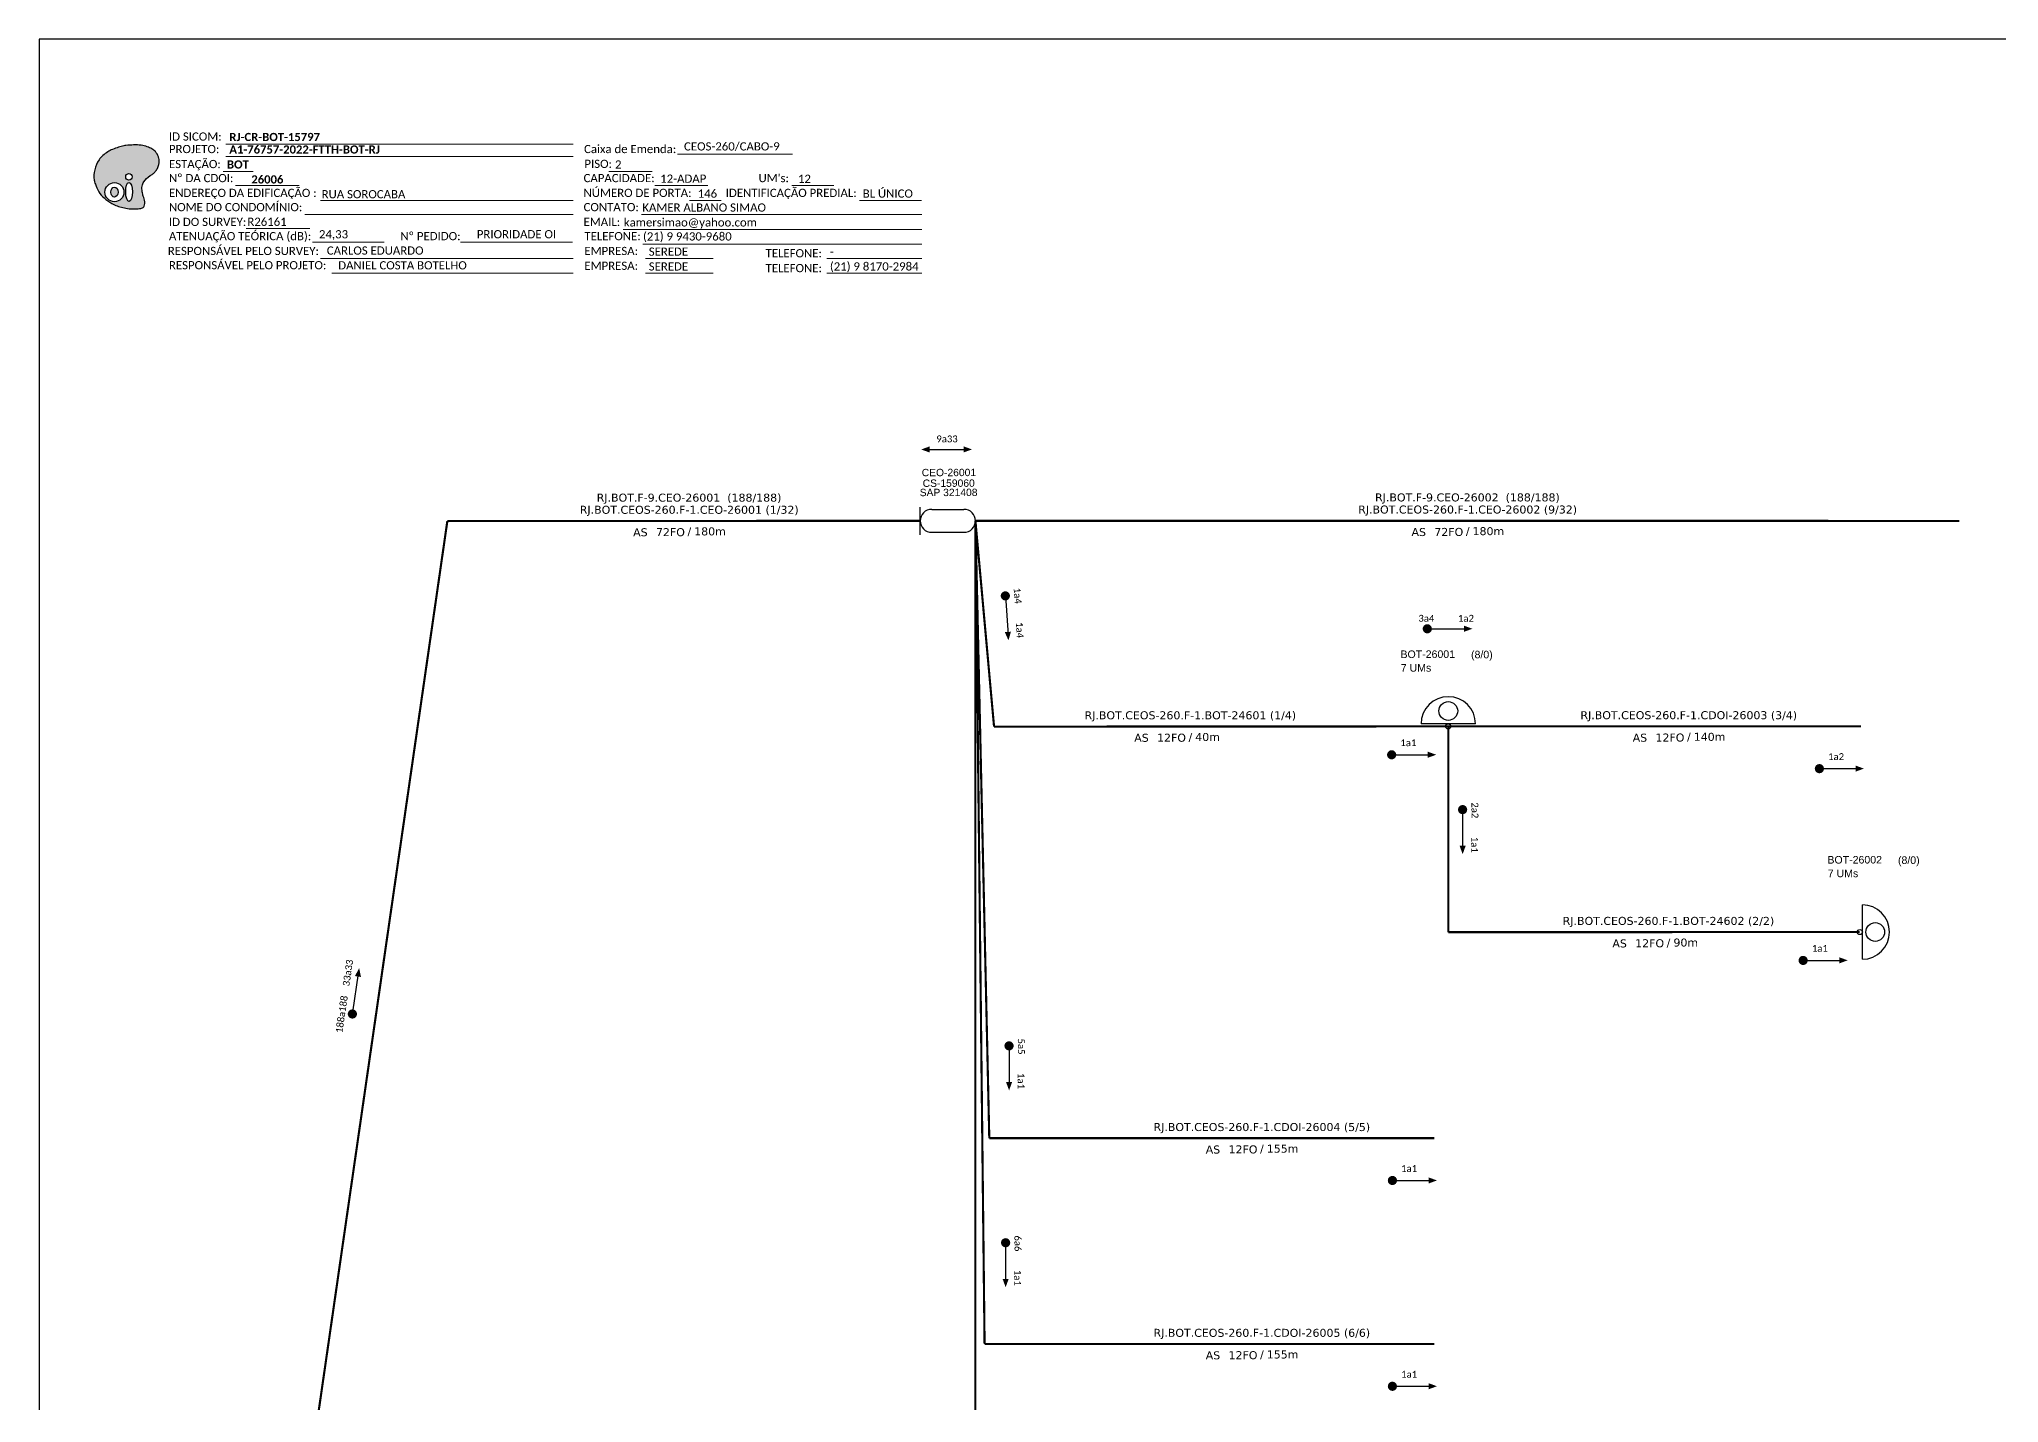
# Model space of a CAD drawing. Header units: metres. Extents: x -3496538 to -3495699, y -806148 to -805554.
# Drawn here: x -3496537.8 to -3496109.4, y -805852.1 to -805553.9 of the extents above; entities that cross this region are included whole.
import ezdxf
from ezdxf.enums import TextEntityAlignment as Align

# ---------------------------------------------------------------- set-up
doc = ezdxf.new("R2010")
doc.units = ezdxf.units.M
doc.header["$LTSCALE"] = 0.5
doc.header["$MEASUREMENT"] = 0
for name, color, linetype, lineweight in [("20.0-LEGENDA DOS CDO'S", 1, 'Continuous', 0), ('20.2-CDO_POSTE', 1, 'Continuous', 5), ('40.1-ETIQUETAS', 1, 'Continuous', 20)]:
    doc.layers.add(name, color=color, linetype=linetype, lineweight=lineweight)
for name, color, linetype in [('20.4-CEOS', 1, 'Continuous'), ('30.4-Selo', 7, 'Continuous'), ('CAP a instalar', 1, 'Continuous'), ('label_cabos', 7, 'Continuous'), ('SETA', 7, 'Continuous'), ('UNIFILAR', 7, 'Continuous')]:
    doc.layers.add(name, color=color, linetype=linetype)
doc.styles.add('ARIAL', font='arial.ttf')
doc.styles.add('siredit', font='verdana.ttf')
doc.styles.get("Standard").update_dxf_attribs({"font": 'arial.ttf'})
doc.styles.add('WMF-Calibri0', font='calibri.ttf')
doc.styles.add('WMF-Calibri1', font='calibrib.ttf')
doc.linetypes.add('FENCELINE1', pattern='A,0.25,-0.1,[133,ltypeshp.shx,S=0.1,R=0,X=-0.1,Y=0],-0.1,1', length=1.45)

# ---------------------------------------------------------------- blocks, each defined once
blk = doc.blocks.new('ETIQUETA_RS5F')
at = {"layer": '40.1-ETIQUETAS', "color": 0, "style": 'siredit'}
blk.add_text('/', height=1.5, dxfattribs=at).set_placement((1.55, -1.95), align=Align.MIDDLE_RIGHT)
for tag, p in [('ETIQUETA_R_PRIMARIA', (1.18, 4.1)), ('ETIQUETA_R_SECUNDARIA', (1.18, 2.1)), ('F_ATIVAS/F_MORTAS', (1.11, -4.24))]:
    blk.add_attdef(tag, text='', height=1.5, dxfattribs=at).set_placement(p, align=Align.MIDDLE_CENTER)
for tag, p in [('TIPO_CABO', (-6.62, -2.12)), ('CAP_CABO', (0.37, -2.09))]:
    blk.add_attdef(tag, text='', height=1.5, dxfattribs=at).set_placement(p, align=Align.MIDDLE_RIGHT)
blk.add_attdef('METROS', text='', height=1.5, dxfattribs=at).set_placement((2.11, -1.95), align=Align.MIDDLE_LEFT)
for tag, p in [('FUSÃO_1', (0.82, -8.39)), ('FUSÃO_2', (0.82, -10.6)), ('FUSÃO_3', (0.82, -12.93)), ('FUSÃO_4', (0.82, -15.14)), ('FUSÃO_5', (0.82, -17.16))]:
    blk.add_attdef(tag, text='', height=1.5, dxfattribs=at).set_placement(p, align=Align.CENTER)
blk = doc.blocks.new('CDOE-TEXTO PADRÃO')
at = {"layer": "20.0-LEGENDA DOS CDO'S", "color": 0, "style": 'ARIAL'}
for tag, p in [('CDO_N', (0.49, 7.39)), ('CORDOALHA', (0.5, 4.33)), ('SAP', (0.51, 1.67)), ('SPLITER_1', (0.59, -0.91)), ('SPLITER_2', (0.6, -3.55)), ('(XX-XX_F)S', (0.54, -8.29)), ('(XX-XX_L)S', (0.55, -10.83)), ('UMS', (0.55, -13.15))]:
    blk.add_attdef(tag, p, '', height=1.7, rotation=0.118, dxfattribs=at)
blk.add_attdef('FIBRAS_UTILIZADAS', text='', height=1.7, rotation=0.118, dxfattribs=at).set_placement((19.77, 7.43), align=Align.CENTER)
blk = doc.blocks.new('SAN')
at = {"layer": 'SETA'}
blk.add_lwpolyline([(-2.58, 0), (6.02, 0)], dxfattribs=at)
for points in [[(-2.1, -0.66), (-3.93, 0), (-2.1, 0.67)], [(5.33, 0.68), (7.16, 0.01), (5.33, -0.65)]]:
    blk.add_solid(points, dxfattribs=at)
blk = doc.blocks.new('OI')
h = blk.add_hatch(color=40)
edge = h.paths.add_edge_path()
edge.add_spline(control_points=[(4.35, -0.67), (3.92, -0.99), (3.26, -1.5), (2.81, -2.59), (2.9, -3.5), (3.06, -4.27), (3.31, -4.85), (3.37, -5.39), (3.4, -5.88), (3.2, -6.4), (2.54, -6.61), (1.65, -6.63), (0.55, -6.67), (-0.56, -6.42), (-1.61, -6.14), (-2.77, -5.61), (-3.92, -4.77), (-4.89, -3.7), (-5.34, -2.65), (-5.6, -1.94), (-5.85, -0.96), (-5.71, 0.47), (-5.1, 2.02), (-4.14, 3.02), (-3.3, 3.61), (-2.37, 4.16), (-1.36, 4.44), (-0.56, 4.7), (0.79, 4.85), (2.24, 4.97), (3.79, 4.57), (4.67, 4.21), (5.44, 3.65), (5.76, 2.99), (6.03, 2.21), (6.01, 1.46), (5.72, 0.64), (5.31, 0.08), (4.88, -0.38), (4.51, -0.55), (4.35, -0.67)], knot_values=[0, 0, 0, 0, 1.60434, 2.417191, 3.427595, 4.282808, 4.776746, 5.304182, 5.888771, 6.258406, 6.858137, 7.79129, 8.986195, 10.124242, 11.187857, 12.242908, 13.953784, 15.414161, 16.515391, 17.349188, 17.675853, 19.552021, 21.515531, 22.568638, 23.63245, 24.621084, 25.782718, 26.745347, 27.142653, 29.870543, 31.004649, 31.921532, 32.709589, 33.801391, 34.042471, 35.192333, 35.971461, 36.628871, 37.254359, 37.836911, 37.836911, 37.836911, 37.836911], degree=3, periodic=0)
h.paths.add_polyline_path([(1.13, -0.87, -1), (-0.04, -0.87, -1)], flags=16)
edge = h.paths.add_edge_path(flags=16)
edge.add_ellipse((0.56, -3.59), major_axis=(-0.02, 1.71), ratio=0.361305, start_angle=0, end_angle=360)
h.paths.add_polyline_path([(-0.36, -3.62, -1), (-3.8, -3.62, -1)], flags=16)
edge = h.paths.add_edge_path(flags=0)
edge.add_ellipse((-2.08, -3.62), major_axis=(0, 0.885), ratio=0.758294, start_angle=0, end_angle=360)
at = {"color": 40}
for centre, radius in [((-2.08, -3.62), 1.72), ((0.54, -0.87), 0.587)]:
    blk.add_circle(centre, radius, dxfattribs=at)
blk.add_ellipse((-2.08, -3.62), major_axis=(0, 0.885), ratio=0.758294, start_param=-3.141592653589792, end_param=3.141592653589792, dxfattribs=at)
blk.add_ellipse((0.56, -3.59), major_axis=(-0.02, 1.71), ratio=0.361305, dxfattribs=at)
at = {"color": 40, "start_tangent": (-0.800898, -0.598801), "end_tangent": (-0.800898, -0.598801)}
blk.add_spline([(4.35, -0.67), (3.2, -1.78), (2.9, -2.54), (2.92, -3.55), (3.12, -4.38), (3.28, -4.85), (3.37, -5.37), (3.35, -5.95), (3.2, -6.29), (2.66, -6.55), (1.73, -6.63), (0.54, -6.62), (-0.58, -6.41), (-1.6, -6.11), (-2.56, -5.67), (-3.95, -4.67), (-4.89, -3.56), (-5.37, -2.56), (-5.64, -1.78), (-5.72, -1.46), (-5.63, 0.42), (-4.84, 2.22), (-4.13, 2.99), (-3.27, 3.62), (-2.4, 4.09), (-1.3, 4.47), (-0.37, 4.72), (0.02, 4.77), (2.75, 4.8), (3.85, 4.53), (4.69, 4.16), (5.31, 3.68), (5.85, 2.73), (5.93, 2.5), (5.94, 1.35), (5.67, 0.62), (5.29, 0.08), (4.84, -0.36), (4.35, -0.67)], degree=3, dxfattribs=at)

msp = doc.modelspace()

# ---------------------------------------------------------------- linework, layer by layer
msp.add_lwpolyline([(-3495699.27, -805553.94), (-3496537.83, -805553.94), (-3496537.83, -806147.94), (-3495699.27, -806147.94), (-3495699.27, -805553.94)])
at = {"color": 7, "lineweight": 0}
for points in [[(-3496497.06, -805576.87), (-3496421.09, -805576.87)], [(-3496497.06, -805579.6), (-3496421.09, -805579.6)], [(-3496398.25, -805579.11), (-3496373.12, -805579.11)], [(-3496497.58, -805582.88), (-3496491.03, -805582.88)], [(-3496413.3, -805582.84), (-3496403.81, -805582.84)], [(-3496494.92, -805585.95), (-3496480.98, -805585.95)], [(-3496476.35, -805589.19), (-3496421.09, -805589.19)], [(-3496403.25, -805585.95), (-3496391.63, -805585.95)], [(-3496395.66, -805589.19), (-3496388.72, -805589.19)], [(-3496373.31, -805585.95), (-3496364.09, -805585.95)], [(-3496358.49, -805589.19), (-3496344.93, -805589.19)], [(-3496479.76, -805592.3), (-3496421.09, -805592.3)], [(-3496406.13, -805592.3), (-3496344.9, -805592.3)], [(-3496492.6, -805595.36), (-3496478.66, -805595.36)], [(-3496478.06, -805598.33), (-3496462.45, -805598.33)], [(-3496445.73, -805598.32), (-3496421.24, -805598.32)], [(-3496410.17, -805595.54), (-3496344.9, -805595.54)], [(-3496476.35, -805601.88), (-3496421.09, -805601.88)], [(-3496405.89, -805598.77), (-3496344.9, -805598.77)], [(-3496405.28, -805601.88), (-3496390.48, -805601.88)], [(-3496365.67, -805601.88), (-3496344.9, -805601.88)], [(-3496473.86, -805605.12), (-3496421.09, -805605.12)], [(-3496405.28, -805605.12), (-3496390.48, -805605.12)], [(-3496365.67, -805605.12), (-3496344.9, -805605.12)]]:
    msp.add_lwpolyline(points, dxfattribs=at)
at = {"const_width": 1}
for points in [[(-3496326.64, -805675.16, 1), (-3496326.58, -805676.16, 1)], [(-3496234.86, -805682.86, 1), (-3496233.86, -805682.86, 1)], [(-3496242.65, -805710.41, 1), (-3496241.65, -805710.41, 1)], [(-3496149.14, -805713.44, 1), (-3496148.14, -805713.44, 1)], [(-3496226.64, -805721.9, 1), (-3496226.64, -805722.9, 1)], [(-3496152.69, -805755.37, 1), (-3496151.69, -805755.37, 1)], [(-3496469.44, -805767.58, 1), (-3496469.29, -805766.59, 1)], [(-3496325.8, -805773.55, 1), (-3496325.8, -805774.55, 1)], [(-3496242.49, -805803.49, 1), (-3496241.49, -805803.49, 1)], [(-3496326.55, -805816.6, 1), (-3496326.55, -805817.6, 1)], [(-3496242.49, -805848.49, 1), (-3496241.49, -805848.49, 1)]]:
    msp.add_lwpolyline(points, format="xyb", close=True, dxfattribs=at)
at = {"layer": '20.4-CEOS', "color": 5}
for p, q in [((-3496345.22, -805662.28), (-3496345.22, -805656.23)), ((-3496342.71, -805656.74), (-3496335.66, -805656.74)), ((-3496335.66, -805661.77), (-3496342.71, -805661.77))]:
    msp.add_line(p, q, dxfattribs=at)
for centre, start, end in [((-3496342.71, -805659.25), 90, 270), ((-3496335.66, -805659.25), 270, 90)]:
    msp.add_arc(centre, 2.51, start, end, dxfattribs=at)
at = {"layer": 'CAP a instalar', "color": 0, "linetype": 'FENCELINE1', "ltscale": 7, "const_width": 0.467}
for points in [[(-3496478.6, -805866.81), (-3496448.6, -805659.3)], [(-3496448.6, -805659.3), (-3496345.22, -805659.25)], [(-3496333.15, -805659.25), (-3496118.03, -805659.27)], [(-3496333.15, -805659.25), (-3496329.08, -805704.25)], [(-3496329.08, -805704.25), (-3496229.77, -805704.2)], [(-3496229.77, -805704.2), (-3496229.77, -805749.2)], [(-3496229.77, -805749.2), (-3496139.8, -805749.16)]]:
    msp.add_lwpolyline(points, dxfattribs=at)
at = {"layer": 'CAP a instalar', "color": 1, "linetype": 'FENCELINE1', "ltscale": 7, "const_width": 0.467}
msp.add_lwpolyline([(-3496333.15, -805659.25), (-3496333.15, -805884.25)], dxfattribs=at)
at = {"layer": 'CAP a instalar', "color": 8, "linetype": 'FENCELINE1', "ltscale": 7, "const_width": 0.467}
for points in [[(-3496333.15, -805659.25), (-3496331.15, -805839.25)], [(-3496333.15, -805659.25), (-3496330.12, -805794.25)], [(-3496229.77, -805704.2), (-3496139.51, -805704.19)], [(-3496330.12, -805794.25), (-3496232.85, -805794.24)], [(-3496331.15, -805839.25), (-3496232.85, -805839.24)]]:
    msp.add_lwpolyline(points, dxfattribs=at)
at = {"layer": 'label_cabos', "color": 0}
for p, q in [((-3496223.82, -805703.65), (-3496235.72, -805703.65)), ((-3496139.25, -805755.1), (-3496139.25, -805743.21))]:
    msp.add_line(p, q, dxfattribs=at)
for centre, radius in [((-3496229.77, -805700.83), 2.05), ((-3496229.77, -805704.2), 0.551), ((-3496139.8, -805749.16), 0.551), ((-3496136.42, -805749.16), 2.05)]:
    msp.add_circle(centre, radius, dxfattribs=at)
for centre, start, end in [((-3496229.77, -805703.65), 0, 180), ((-3496139.25, -805749.16), 270, 90)]:
    msp.add_arc(centre, 5.95, start, end, dxfattribs=at)
at = {"layer": 'SETA'}
for points in [[(-3496343.65, -805643.65), (-3496335.06, -805643.65)], [(-3496326.61, -805675.66), (-3496326.02, -805684.24)], [(-3496234.23, -805682.86), (-3496225.64, -805682.86)], [(-3496242.15, -805710.41), (-3496233.56, -805710.41)], [(-3496148.64, -805713.44), (-3496140.05, -805713.44)], [(-3496226.64, -805722.4), (-3496226.65, -805731)], [(-3496152.19, -805755.37), (-3496143.59, -805755.37)], [(-3496469.3, -805766.71), (-3496468.03, -805758.21)], [(-3496325.8, -805774.05), (-3496325.81, -805782.65)], [(-3496241.99, -805803.49), (-3496233.39, -805803.49)], [(-3496326.55, -805817.1), (-3496326.56, -805825.69)], [(-3496241.99, -805848.49), (-3496233.39, -805848.49)]]:
    msp.add_lwpolyline(points, dxfattribs=at)
for points in [[(-3496335.75, -805642.97), (-3496333.91, -805643.63), (-3496335.75, -805644.3)], [(-3496325.39, -805683.5), (-3496325.93, -805685.38), (-3496326.72, -805683.6)], [(-3496226.33, -805682.18), (-3496224.5, -805682.85), (-3496226.33, -805683.52)], [(-3496234.25, -805709.73), (-3496232.41, -805710.4), (-3496234.25, -805711.06)], [(-3496140.74, -805712.76), (-3496138.91, -805713.43), (-3496140.74, -805714.1)], [(-3496225.97, -805730.31), (-3496226.63, -805732.14), (-3496227.3, -805730.31)], [(-3496468.81, -805758.79), (-3496467.88, -805757.07), (-3496467.49, -805758.99)], [(-3496144.28, -805754.69), (-3496142.45, -805755.35), (-3496144.28, -805756.02)], [(-3496325.12, -805781.96), (-3496325.79, -805783.79), (-3496326.46, -805781.96)], [(-3496234.08, -805802.81), (-3496232.25, -805803.48), (-3496234.08, -805804.15)], [(-3496325.88, -805825), (-3496326.55, -805826.84), (-3496327.21, -805825)], [(-3496234.08, -805847.81), (-3496232.25, -805848.48), (-3496234.08, -805849.15)]]:
    msp.add_solid(points, dxfattribs=at)

# ---------------------------------------------------------------- block references
at = {"color": 7, "xscale": 1.213923925163967, "yscale": 1.213923925163967, "zscale": 1.213923925163967, "rotation": 0.1532896023949059}
msp.add_blockref('OI', (-3496518.87, -805582.98), dxfattribs=at)
at = {"layer": '20.2-CDO_POSTE', "color": 5}
ref = msp.add_blockref('CDOE-TEXTO PADRÃO', (-3496343.5, -805656.58), dxfattribs=dict(at, xscale=0.947556147652673, yscale=0.947556147652673, zscale=0.947556147652673))
ref.add_attrib('CDO_N', 'CS-159060', (-3496344.68, -805651.83), dxfattribs={"layer": "20.0-LEGENDA DOS CDO'S", "color": 0, "height": 1.611, "rotation": 0.118, "style": 'ARIAL'})
ref.add_attrib('SAP', 'CEO-26001', (-3496344.89, -805649.5), dxfattribs={"layer": "20.0-LEGENDA DOS CDO'S", "color": 0, "height": 1.611, "rotation": 0.118, "style": 'ARIAL'})
ref = msp.add_blockref('CDOE-TEXTO PADRÃO', (-3496345.43, -805658.61), dxfattribs=dict(at, xscale=0.947556147652673, yscale=0.947556147652673, zscale=0.947556147652673))
ref.add_attrib('CDO_N', 'SAP 321408', (-3496345.33, -805653.86), dxfattribs={"layer": "20.0-LEGENDA DOS CDO'S", "color": 0, "height": 1.611, "rotation": 0.118, "style": 'ARIAL'})
at = {"layer": '40.1-ETIQUETAS', "color": 0}
ref = msp.add_blockref('ETIQUETA_RS5F', (-3496397.1, -805659.28), dxfattribs=dict(at, xscale=1.16639998499977, yscale=1.16639998499977, zscale=1.16639998499977))
ref.add_attrib('ETIQUETA_R_PRIMARIA', 'RJ.BOT.F-9.CEO-26001  (188/188)', dxfattribs={"color": 0, "height": 1.7496, "style": 'siredit'}).set_placement((-3496395.76, -805654.18), align=Align.MIDDLE_CENTER)
ref.add_attrib('ETIQUETA_R_SECUNDARIA', 'RJ.BOT.CEOS-260.F-1.CEO-26001 (1/32)', dxfattribs={"color": 0, "height": 1.7496, "style": 'siredit'}).set_placement((-3496395.72, -805656.83), align=Align.MIDDLE_CENTER)
ref.add_attrib('TIPO_CABO', 'AS', dxfattribs={"color": 0, "height": 1.75, "style": 'siredit'}).set_placement((-3496404.82, -805661.75), align=Align.MIDDLE_RIGHT)
ref.add_attrib('CAP_CABO', '72FO', dxfattribs={"color": 0, "height": 1.75, "style": 'siredit'}).set_placement((-3496396.67, -805661.73), align=Align.MIDDLE_RIGHT)
ref.add_attrib('METROS', '180m', dxfattribs={"color": 0, "height": 1.75, "style": 'siredit'}).set_placement((-3496394.64, -805661.56), align=Align.MIDDLE_LEFT)
ref = msp.add_blockref('ETIQUETA_RS5F', (-3496226.93, -805659.23), dxfattribs=dict(at, xscale=1.16639998499977, yscale=1.16639998499977, zscale=1.16639998499977))
ref.add_attrib('ETIQUETA_R_PRIMARIA', 'RJ.BOT.F-9.CEO-26002  (188/188)', dxfattribs={"color": 0, "height": 1.7496, "style": 'siredit'}).set_placement((-3496225.59, -805654.13), align=Align.MIDDLE_CENTER)
ref.add_attrib('ETIQUETA_R_SECUNDARIA', 'RJ.BOT.CEOS-260.F-1.CEO-26002 (9/32)', dxfattribs={"color": 0, "height": 1.7496, "style": 'siredit'}).set_placement((-3496225.55, -805656.78), align=Align.MIDDLE_CENTER)
ref.add_attrib('TIPO_CABO', 'AS', dxfattribs={"color": 0, "height": 1.75, "style": 'siredit'}).set_placement((-3496234.65, -805661.7), align=Align.MIDDLE_RIGHT)
ref.add_attrib('CAP_CABO', '72FO', dxfattribs={"color": 0, "height": 1.75, "style": 'siredit'}).set_placement((-3496226.5, -805661.68), align=Align.MIDDLE_RIGHT)
ref.add_attrib('METROS', '180m', dxfattribs={"color": 0, "height": 1.75, "style": 'siredit'}).set_placement((-3496224.47, -805661.51), align=Align.MIDDLE_LEFT)
ref = msp.add_blockref('ETIQUETA_RS5F', (-3496287.55, -805704.23), dxfattribs=dict(at, xscale=1.16639998499977, yscale=1.16639998499977, zscale=1.16639998499977))
ref.add_attrib('ETIQUETA_R_SECUNDARIA', 'RJ.BOT.CEOS-260.F-1.BOT-24601 (1/4)', dxfattribs={"color": 0, "height": 1.7496, "style": 'siredit'}).set_placement((-3496286.17, -805701.77), align=Align.MIDDLE_CENTER)
ref.add_attrib('TIPO_CABO', 'AS', dxfattribs={"color": 0, "height": 1.75, "style": 'siredit'}).set_placement((-3496295.27, -805706.69), align=Align.MIDDLE_RIGHT)
ref.add_attrib('CAP_CABO', '12FO', dxfattribs={"color": 0, "height": 1.75, "style": 'siredit'}).set_placement((-3496287.12, -805706.67), align=Align.MIDDLE_RIGHT)
ref.add_attrib('METROS', '40m', dxfattribs={"color": 0, "height": 1.75, "style": 'siredit'}).set_placement((-3496285.09, -805706.51), align=Align.MIDDLE_LEFT)
at = {"layer": '40.1-ETIQUETAS', "color": 8}
ref = msp.add_blockref('ETIQUETA_RS5F', (-3496178.58, -805704.2), dxfattribs=dict(at, xscale=1.16639998499977, yscale=1.16639998499977, zscale=1.16639998499977))
ref.add_attrib('ETIQUETA_R_SECUNDARIA', 'RJ.BOT.CEOS-260.F-1.CDOI-26003 (3/4)', dxfattribs={"layer": '30.4-Selo', "color": 0, "height": 1.7496, "style": 'siredit'}).set_placement((-3496177.2, -805701.75), align=Align.MIDDLE_CENTER)
ref.add_attrib('TIPO_CABO', 'AS', dxfattribs={"color": 0, "height": 1.75, "style": 'siredit'}).set_placement((-3496186.29, -805706.67), align=Align.MIDDLE_RIGHT)
ref.add_attrib('CAP_CABO', '12FO', dxfattribs={"color": 0, "height": 1.75, "style": 'siredit'}).set_placement((-3496178.15, -805706.64), align=Align.MIDDLE_RIGHT)
ref.add_attrib('METROS', '140m', dxfattribs={"color": 0, "height": 1.75, "style": 'siredit'}).set_placement((-3496176.11, -805706.48), align=Align.MIDDLE_LEFT)
at = {"layer": '40.1-ETIQUETAS', "color": 0}
ref = msp.add_blockref('ETIQUETA_RS5F', (-3496183.02, -805749.18), dxfattribs=dict(at, xscale=1.16639998499977, yscale=1.16639998499977, zscale=1.16639998499977))
ref.add_attrib('ETIQUETA_R_SECUNDARIA', 'RJ.BOT.CEOS-260.F-1.BOT-24602 (2/2)', dxfattribs={"color": 0, "height": 1.7496, "style": 'siredit'}).set_placement((-3496181.64, -805746.73), align=Align.MIDDLE_CENTER)
ref.add_attrib('TIPO_CABO', 'AS', dxfattribs={"color": 0, "height": 1.75, "style": 'siredit'}).set_placement((-3496190.73, -805751.65), align=Align.MIDDLE_RIGHT)
ref.add_attrib('CAP_CABO', '12FO', dxfattribs={"color": 0, "height": 1.75, "style": 'siredit'}).set_placement((-3496182.59, -805751.62), align=Align.MIDDLE_RIGHT)
ref.add_attrib('METROS', '90m', dxfattribs={"color": 0, "height": 1.75, "style": 'siredit'}).set_placement((-3496180.55, -805751.46), align=Align.MIDDLE_LEFT)
at = {"layer": '40.1-ETIQUETAS', "color": 8}
ref = msp.add_blockref('ETIQUETA_RS5F', (-3496271.92, -805794.25), dxfattribs=dict(at, xscale=1.16639998499977, yscale=1.16639998499977, zscale=1.16639998499977))
ref.add_attrib('ETIQUETA_R_SECUNDARIA', 'RJ.BOT.CEOS-260.F-1.CDOI-26004 (5/5)', dxfattribs={"layer": '30.4-Selo', "color": 0, "height": 1.7496, "style": 'siredit'}).set_placement((-3496270.54, -805791.8), align=Align.MIDDLE_CENTER)
ref.add_attrib('TIPO_CABO', 'AS', dxfattribs={"color": 0, "height": 1.75, "style": 'siredit'}).set_placement((-3496279.64, -805796.72), align=Align.MIDDLE_RIGHT)
ref.add_attrib('CAP_CABO', '12FO', dxfattribs={"color": 0, "height": 1.75, "style": 'siredit'}).set_placement((-3496271.49, -805796.69), align=Align.MIDDLE_RIGHT)
ref.add_attrib('METROS', '155m', dxfattribs={"color": 0, "height": 1.75, "style": 'siredit'}).set_placement((-3496269.46, -805796.53), align=Align.MIDDLE_LEFT)
ref = msp.add_blockref('ETIQUETA_RS5F', (-3496271.92, -805839.25), dxfattribs=dict(at, xscale=1.16639998499977, yscale=1.16639998499977, zscale=1.16639998499977))
ref.add_attrib('ETIQUETA_R_SECUNDARIA', 'RJ.BOT.CEOS-260.F-1.CDOI-26005 (6/6)', dxfattribs={"layer": '30.4-Selo', "color": 0, "height": 1.7496, "style": 'siredit'}).set_placement((-3496270.54, -805836.8), align=Align.MIDDLE_CENTER)
ref.add_attrib('TIPO_CABO', 'AS', dxfattribs={"color": 0, "height": 1.75, "style": 'siredit'}).set_placement((-3496279.64, -805841.72), align=Align.MIDDLE_RIGHT)
ref.add_attrib('CAP_CABO', '12FO', dxfattribs={"color": 0, "height": 1.75, "style": 'siredit'}).set_placement((-3496271.49, -805841.69), align=Align.MIDDLE_RIGHT)
ref.add_attrib('METROS', '155m', dxfattribs={"color": 0, "height": 1.75, "style": 'siredit'}).set_placement((-3496269.46, -805841.53), align=Align.MIDDLE_LEFT)
at = {"layer": 'label_cabos', "color": 0}
ref = msp.add_blockref('CDOE-TEXTO PADRÃO', (-3496233.13, -805700.31), dxfattribs=dict(at, xscale=0.9720000028610228, yscale=0.9720000028610228, zscale=0.9720000028610228))
ref.add_attrib('CDO_N', 'BOT-26001', (-3496240.22, -805689.25), dxfattribs={"layer": "20.0-LEGENDA DOS CDO'S", "color": 0, "height": 1.652, "rotation": 0.118, "style": 'ARIAL'})
ref.add_attrib('CORDOALHA', '7 UMs', (-3496240.16, -805692.23), dxfattribs={"layer": "20.0-LEGENDA DOS CDO'S", "color": 0, "height": 1.652, "rotation": 0.118, "style": 'ARIAL'})
ref.add_attrib('FIBRAS_UTILIZADAS', '       (8/0)', dxfattribs={"layer": "20.0-LEGENDA DOS CDO'S", "color": 0, "height": 1.6523, "rotation": 0.118, "style": 'ARIAL'}).set_placement((-3496224.67, -805689.32), align=Align.CENTER)
ref = msp.add_blockref('CDOE-TEXTO PADRÃO', (-3496139.78, -805745.27), dxfattribs=dict(at, xscale=0.9720000028610228, yscale=0.9720000028610228, zscale=0.9720000028610228))
ref.add_attrib('CDO_N', 'BOT-26002', (-3496146.88, -805734.2), dxfattribs={"layer": "20.0-LEGENDA DOS CDO'S", "color": 0, "height": 1.652, "rotation": 0.118, "style": 'ARIAL'})
ref.add_attrib('CORDOALHA', '7 UMs', (-3496146.81, -805737.18), dxfattribs={"layer": "20.0-LEGENDA DOS CDO'S", "color": 0, "height": 1.652, "rotation": 0.118, "style": 'ARIAL'})
ref.add_attrib('FIBRAS_UTILIZADAS', '       (8/0)', dxfattribs={"layer": "20.0-LEGENDA DOS CDO'S", "color": 0, "height": 1.6523, "rotation": 0.118, "style": 'ARIAL'}).set_placement((-3496131.33, -805734.28), align=Align.CENTER)
at = {"layer": 'UNIFILAR', "color": 5, "lineweight": -3}
msp.add_blockref('SAN', (-3496341.07, -805643.65), dxfattribs=at)

# ---------------------------------------------------------------- texts
at = {"color": 7, "lineweight": 0, "style": 'WMF-Calibri0'}
for s, height, p in [('PROJETO:', 1.793, (-3496509.47, -805578.85)), ('ID SICOM:', 1.793, (-3496509.47, -805576.12)), ('Caixa de Emenda:', 1.7927, (-3496418.71, -805578.85)), ('ESTAÇÃO:', 1.793, (-3496509.47, -805582.13)), ('PISO:', 1.793, (-3496418.64, -805582.09)), ('Nº DA CDOI:', 1.7927, (-3496509.47, -805585.2)), ('CAPACIDADE:', 1.7927, (-3496418.82, -805585.2)), ("UM's:", 1.793, (-3496380.57, -805585.2)), ('ENDEREÇO DA EDIFICAÇÃO :', 1.7927, (-3496509.47, -805588.44)), ('NOME DO CONDOMÍNIO:', 1.7927, (-3496509.47, -805591.55)), ('CONTATO:', 1.793, (-3496418.82, -805591.55)), ('NÚMERO DE PORTA:', 1.7927, (-3496418.82, -805588.44)), ('IDENTIFICAÇÃO PREDIAL:', 1.7927, (-3496387.74, -805588.44)), ('ID DO SURVEY:', 1.7927, (-3496509.47, -805594.79)), ('EMAIL:', 1.793, (-3496418.82, -805594.79)), ('ATENUAÇÃO TEÓRICA (dB):', 1.7927, (-3496509.47, -805597.9)), ('Nº PEDIDO:', 1.793, (-3496458.88, -805597.89)), ('TELEFONE:', 1.793, (-3496418.64, -805597.9)), ('RESPONSÁVEL PELO SURVEY:', 1.7927, (-3496509.71, -805601.14)), ('RESPONSÁVEL PELO PROJETO:', 1.7927, (-3496509.47, -805604.25)), ('EMPRESA:', 1.793, (-3496418.64, -805601.14)), ('EMPRESA:', 1.793, (-3496418.64, -805604.37)), ('TELEFONE:', 1.793, (-3496379.03, -805601.64)), ('TELEFONE:', 1.793, (-3496379.03, -805604.88))]:
    msp.add_text(s, height=height, dxfattribs=at).set_placement(p)
at = {"color": 7, "ltscale": 9e-07}
for s, height, style, p in [('A1-76757-2022-FTTH-BOT-RJ ', 1.7927, 'WMF-Calibri1', (-3496496.27, -805578.95)), ('RJ-CR-BOT-15797', 1.7927, 'WMF-Calibri1', (-3496496.27, -805576.22)), ('CEOS-260/CABO-9', 1.7927, 'WMF-Calibri0', (-3496396.86, -805578.27)), ('BOT', 1.793, 'WMF-Calibri1', (-3496496.79, -805582.23)), ('2', 1.79, 'WMF-Calibri0', (-3496411.94, -805582.24)), ('12-ADAP', 1.793, 'WMF-Calibri0', (-3496402.07, -805585.33)), ('12', 1.793, 'WMF-Calibri0', (-3496371.95, -805585.35)), ('RUA SOROCABA', 1.7927, 'WMF-Calibri0', (-3496476.08, -805588.73)), ('KAMER ALBANO SIMAO', 1.7927, 'WMF-Calibri0', (-3496405.97, -805591.64)), ('146', 1.793, 'WMF-Calibri0', (-3496393.88, -805588.59)), ('BL ÚNICO', 1.793, 'WMF-Calibri0', (-3496357.79, -805588.59)), ('R26161', 1.793, 'WMF-Calibri0', (-3496492.33, -805594.75)), ('kamersimao@yahoo.com', 1.7927, 'WMF-Calibri0', (-3496410.02, -805594.89)), ('24,33 ', 1.793, 'WMF-Calibri0', (-3496476.67, -805597.49)), ('(21) 9 9430-9680', 1.7927, 'WMF-Calibri0', (-3496405.83, -805597.96)), ('CARLOS EDUARDO', 1.7927, 'WMF-Calibri0', (-3496474.95, -805601.05)), ('DANIEL COSTA BOTELHO', 1.7927, 'WMF-Calibri0', (-3496472.46, -805604.28)), ('SEREDE', 1.793, 'WMF-Calibri0', (-3496404.57, -805601.29)), ('SEREDE', 1.793, 'WMF-Calibri0', (-3496404.57, -805604.52)), ('-', 1.79, 'WMF-Calibri0', (-3496364.97, -805601.29)), ('(21) 9 8170-2984', 1.7927, 'WMF-Calibri0', (-3496364.97, -805604.52))]:
    msp.add_text(s, height=height, dxfattribs=dict(at, style=style)).set_placement(p)
at = {"color": 7, "ltscale": 9e-07, "style": 'WMF-Calibri1'}
msp.add_text('26006', height=1.793, dxfattribs=at).set_placement((-3496487.95, -805585.49), align=Align.CENTER)
at = {"color": 7, "style": 'WMF-Calibri0'}
msp.add_text('PRIORIDADE OI', height=1.7927, dxfattribs=at).set_placement((-3496442.16, -805597.48))
at = {"char_height": 1.5, "width": 25.3588, "attachment_point": 5}
for s, insert in [('\\pt13.5;{\\fCalibri|b0|i0|c0|p34;\\C7;9a33}', (-3496339.36, -805641.35)), ('\\pt13.5;{\\fCalibri|b0|i0|c0|p34;\\C7;3a4}', (-3496234.57, -805680.57)), ('\\pt13.5;{\\fCalibri|b0|i0|c0|p34;\\C7;1a2}', (-3496225.91, -805680.57)), ('\\C7;\\fCalibri|b0|i0|c0|p34;1a1', (-3496238.5, -805707.78)), ('\\C7;\\fCalibri|b0|i0|c0|p34;1a2', (-3496144.99, -805710.82)), ('\\C7;\\fCalibri|b0|i0|c0|p34;1a1', (-3496148.53, -805752.74)), ('\\C7;\\fCalibri|b0|i0|c0|p34;1a1', (-3496238.33, -805800.87)), ('\\C7;\\fCalibri|b0|i0|c0|p34;1a1', (-3496238.33, -805845.87))]:
    msp.add_mtext(s, dxfattribs=dict(at, insert=insert))
for s, insert, rotation in [('\\C7;\\fCalibri|b0|i0|c0|p34;1a4', (-3496323.92, -805675.62), 274.672), ('\\C7;\\fCalibri|b0|i0|c0|p34;1a4', (-3496323.46, -805683.14), 273.9437), ('\\C7;\\fCalibri|b0|i0|c0|p34;2a2', (-3496223.95, -805722.55), 270.6666), ('\\C7;\\fCalibri|b0|i0|c0|p34;1a1', (-3496224.02, -805730.09), 269.9383), ('\\C7;\\fCalibri|b0|i0|c0|p34;33a33', (-3496470.34, -805758.09), 81.5081), ('\\C7;\\fCalibri|b0|i0|c0|p34;188a188', (-3496471.69, -805767.15), 81.5081), ('\\C7;\\fCalibri|b0|i0|c0|p34;5a5', (-3496323.11, -805774.2), 270.6666), ('\\C7;\\fCalibri|b0|i0|c0|p34;1a1', (-3496323.18, -805781.74), 269.9383), ('\\C7;\\fCalibri|b0|i0|c0|p34;6a6', (-3496323.87, -805817.25), 270.6666), ('\\C7;\\fCalibri|b0|i0|c0|p34;1a1', (-3496323.93, -805824.78), 269.9383)]:
    msp.add_mtext(s, dxfattribs=dict(at, insert=insert, rotation=rotation))

doc.saveas('drawing.dxf')
